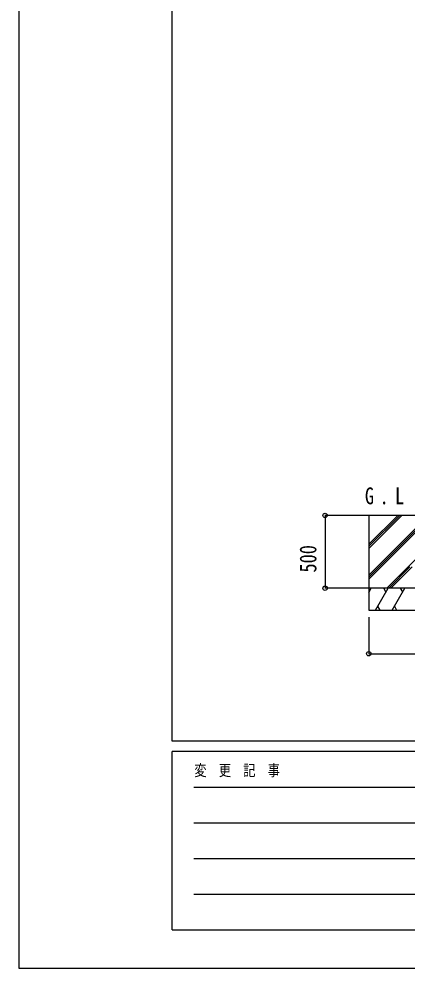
# Model space of a CAD drawing. Units: millimetres, scale not verified. Extents: x -14718 to 14718, y -10395 to 10395.
# Drawn here: x -14718 to -12055, y -10395 to -3880 of the extents above; entities that cross this region are included whole.
import ezdxf
from ezdxf.enums import TextEntityAlignment as Align

# ---------------------------------------------------------------- set-up
doc = ezdxf.new("R2010")
doc.units = ezdxf.units.MM
doc.header["$LTSCALE"] = 50
for name, color, linetype in [('0-2_USER1', 3, 'Continuous'), ('0-4_YKK_A1', 4, 'Continuous'), ('0-5_YKK_D', 6, 'Continuous'), ('0-6_YKK_ZWAK', 7, 'Continuous')]:
    doc.layers.add(name, color=color, linetype=linetype)
doc.styles.add('ＭＳ ゴシック', font='')
doc.styles.get('ＭＳ ゴシック').set_extended_font_data('MS Gothic')

msp = doc.modelspace()

# ---------------------------------------------------------------- linework, layer by layer
at = {"layer": '0-4_YKK_A1'}
for p, q in [((-11967.43, -7287.5), (-12417.43, -7287.5)), ((-12317.43, -7287.5), (-12317.43, -7937.5)), ((-12317.43, -7514.13), (-12090.8, -7287.5)), ((-12317.43, -7485.85), (-12119.08, -7287.5)), ((-12317.43, -7499.99), (-12105, -7287.56)), ((-12317.43, -7697.98), (-11967.43, -7347.98)), ((-12317.43, -7712.12), (-11967.43, -7362.12)), ((-12317.43, -7726.26), (-11967.43, -7376.26)), ((-12194.82, -7787.5), (-11967.43, -7560.11)), ((-12180.68, -7787.5), (-12034.93, -7641.75)), ((-12166.54, -7787.5), (-12021.04, -7642)), ((-11517.43, -7787.5), (-12317.43, -7787.5)), ((-12317.43, -7816.44), (-12300.72, -7787.5)), ((-11517.43, -7787.5), (-12317.43, -7787.5)), ((-12315.72, -7813.48), (-12317.43, -7810.52)), ((-12271.85, -7937.5), (-12185.25, -7787.5)), ((-12200.25, -7813.48), (-12215.25, -7787.5)), ((-12156.38, -7937.5), (-12069.78, -7787.5)), ((-12084.78, -7813.48), (-12099.78, -7787.5)), ((-12317.43, -7937.5), (-11517.43, -7937.5)), ((-12256.86, -7911.52), (-12241.86, -7937.5)), ((-12141.39, -7911.52), (-12126.39, -7937.5))]:
    msp.add_line(p, q, dxfattribs=at)
at = {"layer": '0-5_YKK_D'}
for p, q in [((-12418.43, -7287.5), (-12618.43, -7287.5)), ((-12617.43, -7287.5), (-12617.43, -7787.5)), ((-12318.43, -7787.5), (-12618.43, -7787.5)), ((-12317.43, -7987.5), (-12317.43, -8238.5)), ((-12317.43, -8237.5), (-11517.43, -8237.5))]:
    msp.add_line(p, q, dxfattribs=at)
for centre in [(-12617.43, -7287.5), (-12617.43, -7787.5), (-12317.43, -8237.5)]:
    msp.add_circle(centre, 14.88, dxfattribs=at)
at = {"layer": '0-6_YKK_ZWAK'}
for p, q in [((-13667.43, -8837.5), (-13667.43, 9712.5)), ((13632.57, -8837.5), (-13667.43, -8837.5)), ((-4567.43, -8907.5), (-13667.43, -8907.5)), ((-13667.43, -10132.5), (-13667.43, -8907.5)), ((-13518.68, -9152.5), (-4742.43, -9152.5)), ((-13518.68, -9397.5), (-4742.43, -9397.5)), ((-13518.68, -9642.5), (-4742.43, -9642.5)), ((-13518.68, -9887.5), (-4742.43, -9887.5)), ((-13667.43, -10132.5), (-4567.43, -10132.5))]:
    msp.add_line(p, q, dxfattribs=at)
msp.add_lwpolyline([(-14717.5, -10395), (14717.5, -10395), (14717.5, 10395), (-14717.5, 10395)], close=True, dxfattribs=at)

# ---------------------------------------------------------------- texts
at = {"layer": '0-2_USER1', "style": 'ＭＳ ゴシック', "width": 0.8}
for s, p in [('G', (-12344.5, -7246)), ('L', (-12137.63, -7246)), ('.', (-12243.7, -7246))]:
    msp.add_text(s, height=115.5, dxfattribs=at).set_placement(p, align=Align.BOTTOM_LEFT)
at = {"layer": '0-5_YKK_D', "style": 'ＭＳ ゴシック', "width": 0.8}
msp.add_text('500', height=115.5, rotation=90, dxfattribs=at).set_placement((-12642.43, -7680.3), align=Align.BOTTOM_LEFT)
at = {"layer": '0-6_YKK_ZWAK', "style": 'ＭＳ ゴシック', "width": 0.8}
msp.add_text('変  更  記  事', height=76.98, dxfattribs=at).set_placement((-13514.59, -9100), align=Align.BOTTOM_LEFT)

doc.saveas('drawing.dxf')
